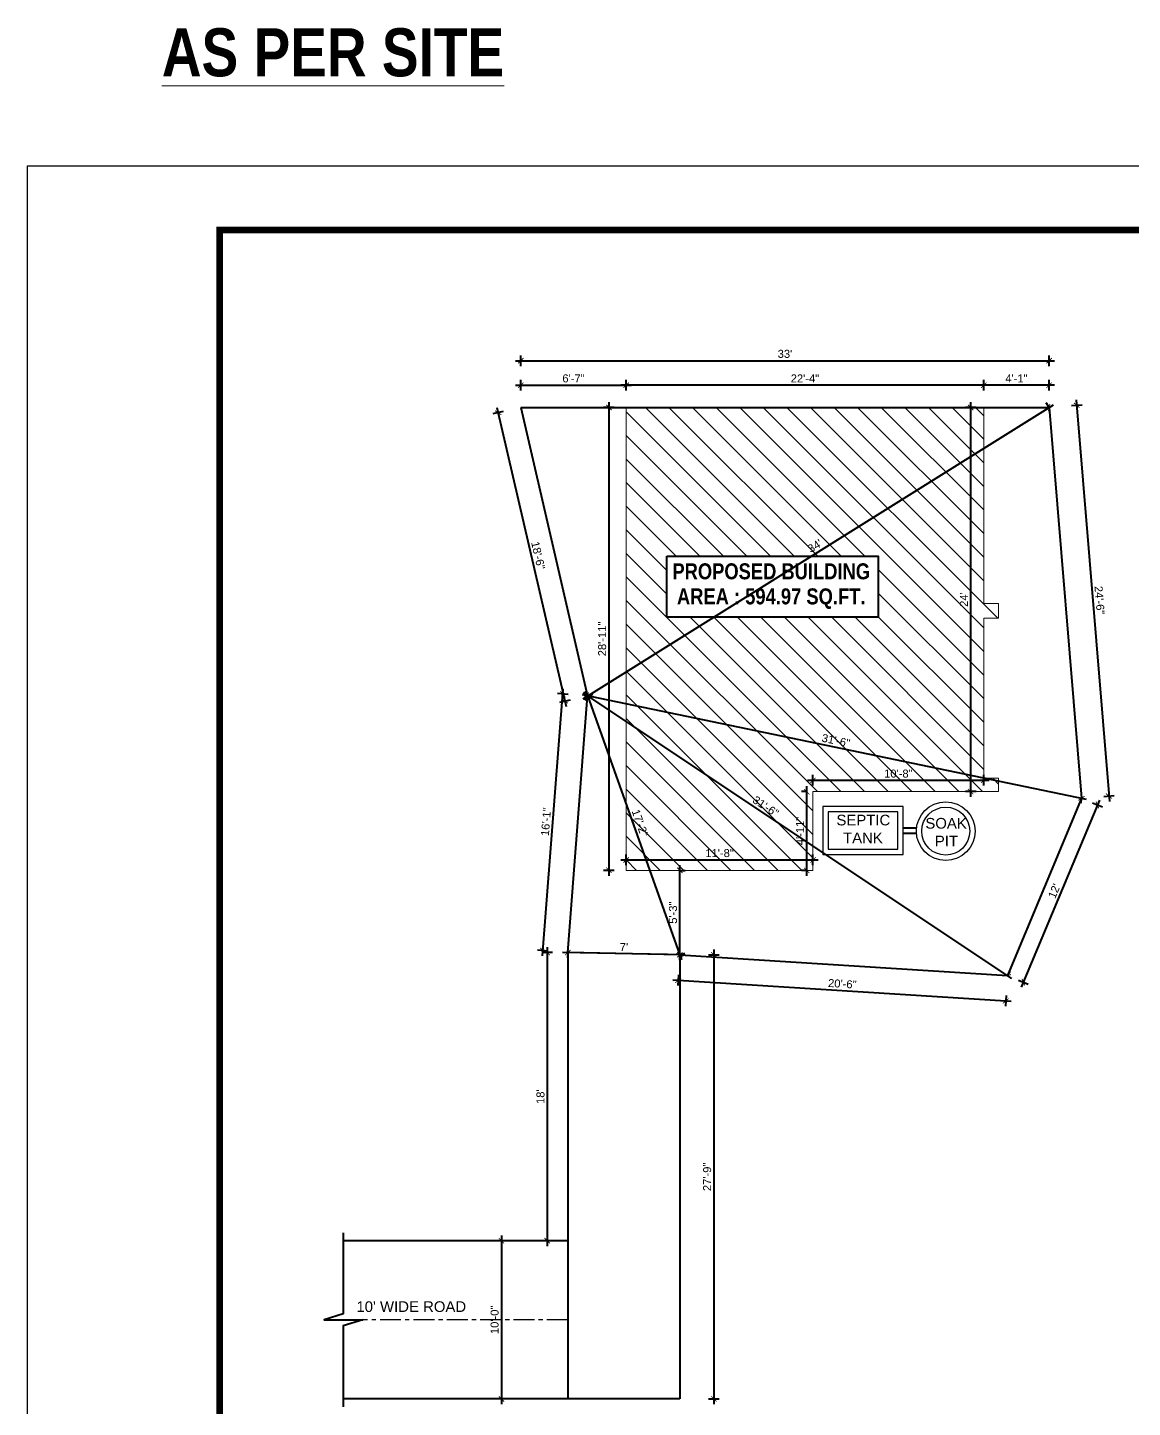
# Model space of a CAD drawing. Header units: inches. Extents: x 160056 to 168773, y -25300 to -22134.
# Drawn here: x 160056 to 160884, y -23985 to -22951 of the extents above; entities that cross this region are included whole.
import ezdxf

# ---------------------------------------------------------------- set-up
doc = ezdxf.new("R2010")
doc.units = ezdxf.units.IN
doc.header["$LTSCALE"] = 0.5
doc.header["$MEASUREMENT"] = 0
doc.header["$PDMODE"] = 66
doc.linetypes.add('CENTER', pattern=[2, 1.25, -0.25, 0.25, -0.25])
doc.layers.add('A-Hatch', color=7, linetype='Continuous')
doc.layers.add('furniture', color=31, linetype='Continuous')
for name, color, linetype, lineweight in [('DIM 1-100', 4, 'Continuous', 13), ('Text-100.w', 254, 'Continuous', 9), ('TEXTLAYER', 7, 'Continuous', 18), ('Toilet', 7, 'Continuous', 25), ('wall', 1, 'Continuous', 40)]:
    doc.layers.add(name, color=color, linetype=linetype, lineweight=lineweight)
doc.styles.add('arial', font='arial.ttf')
doc.styles.get("Standard").update_dxf_attribs({"font": 'arial.ttf'})
doc.dimstyles.new('1 by 96', dxfattribs={"dimtxt": 6, "dimasz": 4, "dimexe": 4, "dimexo": 4, "dimgap": 2, "dimtad": 1, "dimdec": 0, "dimzin": 0, "dimdsep": 46, "dimlunit": 4, "dimtxsty": 'Standard', "dimblk": 'ARCHTICK', "dimcen": 0, "dimdle": 4, "dimadec": 0, "dimazin": 0, "dimtfac": 1, "dimtdec": 0, "dimtix": 1, "dimtofl": 0, "dimtmove": 1, "dimatfit": 3, "dimldrblk": 'ARCHTICK', "dimfxl": 4, "dimfxlon": 1, "dimtolj": 1, "dimtzin": 0, "dimlwd": -1, "dimlwe": -1, "dimarcsym": 0})

# ---------------------------------------------------------------- blocks, each defined once
blk = doc.blocks.new('_ArchTick')
at = {"color": 0, "linetype": 'ByBlock', "const_width": 0.15}
blk.add_lwpolyline([(-0.5, -0.5), (0.5, 0.5)], dxfattribs=at)
blk = doc.blocks.new('*D1452')
at = {"layer": 'Defpoints', "color": 0, "transparency": 16777216}
for p in [(160460.5, -23644.5), (160445.1, -23860.5), (160460.5, -23860.5)]:
    blk.add_point(p, dxfattribs=at)
at = {"layer": 'wall', "color": 0, "transparency": 16777216}
for p, q in [((160449.1, -23644.5), (160441.1, -23644.5)), ((160445.1, -23640.5), (160445.1, -23864.5)), ((160449.1, -23860.5), (160441.1, -23860.5))]:
    blk.add_line(p, q, dxfattribs=at)
at = {"layer": 'wall', "color": 0, "transparency": 16777216, "xscale": 4, "yscale": 4, "zscale": 4}
for p, rotation in [((160445.1, -23644.5), 90), ((160445.1, -23860.5), 270)]:
    blk.add_blockref('_ArchTick', p, dxfattribs=dict(at, rotation=rotation))
at = {"layer": 'wall', "color": 0, "transparency": 16777216, "insert": (160440.1, -23752.5), "char_height": 6, "attachment_point": 5, "rotation": 90}
blk.add_mtext("\\A1;18'", dxfattribs=at)
blk = doc.blocks.new('*D1453')
at = {"layer": 'Defpoints', "color": 0, "transparency": 16777216}
for p in [(160544.5, -23646.1), (160544.5, -23979.1), (160570, -23979.1)]:
    blk.add_point(p, dxfattribs=at)
at = {"layer": 'wall', "color": 0, "transparency": 16777216}
for p, q in [((160566, -23646.1), (160574, -23646.1)), ((160570, -23642.1), (160570, -23983.1)), ((160566, -23979.1), (160574, -23979.1))]:
    blk.add_line(p, q, dxfattribs=at)
at = {"layer": 'wall', "color": 0, "transparency": 16777216, "xscale": 4, "yscale": 4, "zscale": 4}
for p, rotation in [((160570, -23646.1), 90), ((160570, -23979.1), 270)]:
    blk.add_blockref('_ArchTick', p, dxfattribs=dict(at, rotation=rotation))
at = {"layer": 'wall', "color": 0, "transparency": 16777216, "insert": (160565, -23812.6), "char_height": 6, "attachment_point": 5, "rotation": 90}
blk.add_mtext('\\A1;27\'-9"', dxfattribs=at)
blk = doc.blocks.new('*D1454')
at = {"layer": 'Defpoints', "color": 0, "transparency": 16777216}
for p in [(160460.5, -23860.5), (160410.8, -23979.1), (160460.5, -23979.1)]:
    blk.add_point(p, dxfattribs=at)
at = {"layer": 'wall', "color": 0, "transparency": 16777216}
for p, q in [((160414.8, -23860.5), (160406.8, -23860.5)), ((160410.8, -23856.5), (160410.8, -23983.1)), ((160414.8, -23979.1), (160406.8, -23979.1))]:
    blk.add_line(p, q, dxfattribs=at)
at = {"layer": 'wall', "color": 0, "transparency": 16777216, "xscale": 4, "yscale": 4, "zscale": 4}
for p, rotation in [((160410.8, -23860.5), 90), ((160410.8, -23979.1), 270)]:
    blk.add_blockref('_ArchTick', p, dxfattribs=dict(at, rotation=rotation))
at = {"layer": 'wall', "color": 0, "transparency": 16777216, "insert": (160405.7, -23919.8), "char_height": 6, "attachment_point": 5, "rotation": 90}
blk.add_mtext('\\A1;10\'-0"', dxfattribs=at)
blk = doc.blocks.new('*D1455')
at = {"layer": 'Defpoints', "color": 0, "transparency": 16777216}
for p in [(160821.3, -23200.7), (160425.3, -23235.8), (160821.3, -23235.8)]:
    blk.add_point(p, dxfattribs=at)
at = {"layer": 'wall', "color": 0, "transparency": 16777216}
for p, q in [((160421.3, -23200.7), (160825.3, -23200.7)), ((160425.3, -23204.7), (160425.3, -23196.7)), ((160821.3, -23204.7), (160821.3, -23196.7))]:
    blk.add_line(p, q, dxfattribs=at)
at = {"layer": 'wall', "color": 0, "transparency": 16777216, "xscale": 4, "yscale": 4, "zscale": 4, "rotation": 180}
blk.add_blockref('_ArchTick', (160425.3, -23200.7), dxfattribs=at)
at = {"layer": 'wall', "color": 0, "transparency": 16777216, "xscale": 4, "yscale": 4, "zscale": 4}
blk.add_blockref('_ArchTick', (160821.3, -23200.7), dxfattribs=at)
at = {"layer": 'wall', "color": 0, "transparency": 16777216, "insert": (160623.3, -23195.6), "char_height": 6, "attachment_point": 5}
blk.add_mtext("\\A1;33'", dxfattribs=at)
blk = doc.blocks.new('*D1456')
at = {"layer": 'Defpoints', "color": 0, "transparency": 16777216}
for p in [(160504.3, -23219.1), (160425.3, -23235.8), (160504.3, -23235.8)]:
    blk.add_point(p, dxfattribs=at)
at = {"layer": 'wall', "color": 0, "transparency": 16777216}
for p, q in [((160421.3, -23219.1), (160508.3, -23219.1)), ((160425.3, -23223.1), (160425.3, -23215.1)), ((160504.3, -23223.1), (160504.3, -23215.1))]:
    blk.add_line(p, q, dxfattribs=at)
at = {"layer": 'wall', "color": 0, "transparency": 16777216, "xscale": 4, "yscale": 4, "zscale": 4, "rotation": 180}
blk.add_blockref('_ArchTick', (160425.3, -23219.1), dxfattribs=at)
at = {"layer": 'wall', "color": 0, "transparency": 16777216, "xscale": 4, "yscale": 4, "zscale": 4}
blk.add_blockref('_ArchTick', (160504.3, -23219.1), dxfattribs=at)
at = {"layer": 'wall', "color": 0, "transparency": 16777216, "insert": (160464.8, -23214), "char_height": 6, "attachment_point": 5}
blk.add_mtext('\\A1;6\'-7"', dxfattribs=at)
blk = doc.blocks.new('*D1457')
at = {"layer": 'Defpoints', "color": 0, "transparency": 16777216}
for p in [(160504.3, -23219.1), (160504.3, -23235.8), (160772.3, -23235.8)]:
    blk.add_point(p, dxfattribs=at)
at = {"layer": 'wall', "color": 0, "transparency": 16777216}
for p, q in [((160776.3, -23219.1), (160500.3, -23219.1)), ((160504.3, -23223.1), (160504.3, -23215.1)), ((160772.3, -23223.1), (160772.3, -23215.1))]:
    blk.add_line(p, q, dxfattribs=at)
at = {"layer": 'wall', "color": 0, "transparency": 16777216, "xscale": 4, "yscale": 4, "zscale": 4, "rotation": 180}
blk.add_blockref('_ArchTick', (160504.3, -23219.1), dxfattribs=at)
at = {"layer": 'wall', "color": 0, "transparency": 16777216, "xscale": 4, "yscale": 4, "zscale": 4}
blk.add_blockref('_ArchTick', (160772.3, -23219.1), dxfattribs=at)
at = {"layer": 'wall', "color": 0, "transparency": 16777216, "insert": (160638.3, -23214), "char_height": 6, "attachment_point": 5}
blk.add_mtext('\\A1;22\'-4"', dxfattribs=at)
blk = doc.blocks.new('*D1443')
at = {"layer": 'Defpoints', "color": 0, "transparency": 16777216}
for p in [(160772.3, -23219.1), (160772.3, -23235.8), (160821.3, -23235.8)]:
    blk.add_point(p, dxfattribs=at)
at = {"layer": 'wall', "color": 0, "transparency": 16777216}
for p, q in [((160825.3, -23219.1), (160768.3, -23219.1)), ((160772.3, -23223.1), (160772.3, -23215.1)), ((160821.3, -23223.1), (160821.3, -23215.1))]:
    blk.add_line(p, q, dxfattribs=at)
at = {"layer": 'wall', "color": 0, "transparency": 16777216, "xscale": 4, "yscale": 4, "zscale": 4, "rotation": 180}
blk.add_blockref('_ArchTick', (160772.3, -23219.1), dxfattribs=at)
at = {"layer": 'wall', "color": 0, "transparency": 16777216, "xscale": 4, "yscale": 4, "zscale": 4}
blk.add_blockref('_ArchTick', (160821.3, -23219.1), dxfattribs=at)
at = {"layer": 'wall', "color": 0, "transparency": 16777216, "insert": (160796.8, -23214), "char_height": 6, "attachment_point": 5}
blk.add_mtext('\\A1;4\'-1"', dxfattribs=at)
blk = doc.blocks.new('*D1458')
at = {"layer": 'Defpoints', "color": 0, "transparency": 16777216}
for p in [(160425.3, -23235.8), (160458.3, -23456), (160475.4, -23452.1)]:
    blk.add_point(p, dxfattribs=at)
at = {"layer": 'wall', "color": 0, "transparency": 16777216}
for p, q in [((160412.2, -23238.8), (160404.4, -23240.6)), ((160407.4, -23235.8), (160459.2, -23459.9)), ((160462.2, -23455.1), (160454.4, -23456.9))]:
    blk.add_line(p, q, dxfattribs=at)
at = {"layer": 'wall', "color": 0, "transparency": 16777216, "xscale": 4, "yscale": 4, "zscale": 4}
for p, rotation in [((160408.3, -23239.7), 103.0281635449654), ((160458.3, -23456), 283.0281635449654)]:
    blk.add_blockref('_ArchTick', p, dxfattribs=dict(at, rotation=rotation))
at = {"layer": 'wall', "color": 0, "transparency": 16777216, "insert": (160438.3, -23346.7), "char_height": 6, "attachment_point": 5, "rotation": 283.0282}
blk.add_mtext('\\A1;18\'-6"', dxfattribs=at)
blk = doc.blocks.new('*D1459')
at = {"layer": 'Defpoints', "color": 0, "transparency": 16777216}
for p in [(160456.7, -23450.6), (160475.4, -23452.1), (160460.5, -23644.5)]:
    blk.add_point(p, dxfattribs=at)
at = {"layer": 'wall', "color": 0, "transparency": 16777216}
for p, q in [((160441.5, -23647), (160457, -23446.6)), ((160460.7, -23450.9), (160452.7, -23450.3)), ((160445.7, -23643.3), (160437.8, -23642.7))]:
    blk.add_line(p, q, dxfattribs=at)
at = {"layer": 'wall', "color": 0, "transparency": 16777216, "xscale": 4, "yscale": 4, "zscale": 4}
for p, rotation in [((160456.7, -23450.6), 85.56895652511139), ((160441.8, -23643), 265.5689565251114)]:
    blk.add_blockref('_ArchTick', p, dxfattribs=dict(at, rotation=rotation))
at = {"layer": 'wall', "color": 0, "transparency": 16777216, "insert": (160444.2, -23546.4), "char_height": 6, "attachment_point": 5, "rotation": 85.569}
blk.add_mtext('\\A1;16\'-1"', dxfattribs=at)
blk = doc.blocks.new('*D1460')
at = {"layer": 'Defpoints', "color": 0, "transparency": 16777216}
for p in [(160460.5, -23644.5), (160460.5, -23644.5), (160544.5, -23646.1)]:
    blk.add_point(p, dxfattribs=at)
at = {"layer": 'wall', "color": 0, "transparency": 16777216}
for p, q in [((160548.5, -23646.2), (160456.5, -23644.4)), ((160460.5, -23644.5), (160460.4, -23648.5)), ((160544.5, -23646.1), (160544.4, -23650.1))]:
    blk.add_line(p, q, dxfattribs=at)
at = {"layer": 'wall', "color": 0, "transparency": 16777216, "xscale": 4, "yscale": 4, "zscale": 4}
for p, rotation in [((160460.5, -23644.5), 178.8734594337901), ((160544.5, -23646.1), 358.8734594337901)]:
    blk.add_blockref('_ArchTick', p, dxfattribs=dict(at, rotation=rotation))
at = {"layer": 'wall', "color": 0, "transparency": 16777216, "insert": (160502.6, -23640.3), "char_height": 6, "attachment_point": 5, "rotation": 358.8735}
blk.add_mtext("\\A1;7'", dxfattribs=at)
blk = doc.blocks.new('*D1461')
at = {"layer": 'Defpoints', "color": 0, "transparency": 16777216}
for p in [(160504.3, -23235.8), (160491.4, -23582.8), (160504.3, -23582.8)]:
    blk.add_point(p, dxfattribs=at)
at = {"layer": 'wall', "color": 0, "transparency": 16777216}
for p, q in [((160491.4, -23231.8), (160491.4, -23586.8)), ((160495.4, -23235.8), (160487.4, -23235.8)), ((160495.4, -23582.8), (160487.4, -23582.8))]:
    blk.add_line(p, q, dxfattribs=at)
at = {"layer": 'wall', "color": 0, "transparency": 16777216, "xscale": 4, "yscale": 4, "zscale": 4}
for p, rotation in [((160491.4, -23235.8), 90), ((160491.4, -23582.8), 270)]:
    blk.add_blockref('_ArchTick', p, dxfattribs=dict(at, rotation=rotation))
at = {"layer": 'wall', "color": 0, "transparency": 16777216, "insert": (160486.3, -23409.3), "char_height": 6, "attachment_point": 5, "rotation": 90}
blk.add_mtext('\\A1;28\'-11"', dxfattribs=at)
blk = doc.blocks.new('*D1462')
at = {"layer": 'Defpoints', "color": 0, "transparency": 16777216}
for p in [(160644.3, -23575), (160504.3, -23582.8), (160644.3, -23582.8)]:
    blk.add_point(p, dxfattribs=at)
at = {"layer": 'wall', "color": 0, "transparency": 16777216}
for p, q in [((160500.3, -23575), (160648.3, -23575)), ((160504.3, -23578.8), (160504.3, -23571)), ((160644.3, -23578.8), (160644.3, -23571))]:
    blk.add_line(p, q, dxfattribs=at)
at = {"layer": 'wall', "color": 0, "transparency": 16777216, "xscale": 4, "yscale": 4, "zscale": 4, "rotation": 180}
blk.add_blockref('_ArchTick', (160504.3, -23575), dxfattribs=at)
at = {"layer": 'wall', "color": 0, "transparency": 16777216, "xscale": 4, "yscale": 4, "zscale": 4}
blk.add_blockref('_ArchTick', (160644.3, -23575), dxfattribs=at)
at = {"layer": 'wall', "color": 0, "transparency": 16777216, "insert": (160574.3, -23569.9), "char_height": 6, "attachment_point": 5}
blk.add_mtext('\\A1;11\'-8"', dxfattribs=at)
blk = doc.blocks.new('*D1463')
at = {"layer": 'Defpoints', "color": 0, "transparency": 16777216}
for p in [(160639.6, -23523.8), (160644.3, -23523.8), (160644.3, -23582.8)]:
    blk.add_point(p, dxfattribs=at)
at = {"layer": 'wall', "color": 0, "transparency": 16777216}
for p, q in [((160640.3, -23523.8), (160635.6, -23523.8)), ((160639.6, -23586.8), (160639.6, -23519.8)), ((160640.3, -23582.8), (160635.6, -23582.8))]:
    blk.add_line(p, q, dxfattribs=at)
at = {"layer": 'wall', "color": 0, "transparency": 16777216, "xscale": 4, "yscale": 4, "zscale": 4}
for p, rotation in [((160639.6, -23523.8), 90), ((160639.6, -23582.8), 270)]:
    blk.add_blockref('_ArchTick', p, dxfattribs=dict(at, rotation=rotation))
at = {"layer": 'wall', "color": 0, "transparency": 16777216, "insert": (160634.6, -23553.3), "char_height": 6, "attachment_point": 5, "rotation": 90}
blk.add_mtext('\\A1;4\'-11"', dxfattribs=at)
blk = doc.blocks.new('*D1464')
at = {"layer": 'Defpoints', "color": 0, "transparency": 16777216}
for p in [(160821.3, -23235.8), (160845.5, -23528.8), (160866.1, -23527.1)]:
    blk.add_point(p, dxfattribs=at)
at = {"layer": 'wall', "color": 0, "transparency": 16777216}
for p, q in [((160838, -23234.4), (160846, -23233.8)), ((160841.6, -23230.1), (160866.5, -23531.1)), ((160862.2, -23527.4), (160870.1, -23526.8))]:
    blk.add_line(p, q, dxfattribs=at)
at = {"layer": 'wall', "color": 0, "transparency": 16777216, "xscale": 4, "yscale": 4, "zscale": 4}
for p, rotation in [((160842, -23234.1), 94.71726669515296), ((160866.1, -23527.1), 274.7172666951529)]:
    blk.add_blockref('_ArchTick', p, dxfattribs=dict(at, rotation=rotation))
at = {"layer": 'wall', "color": 0, "transparency": 16777216, "insert": (160859.1, -23380.2), "char_height": 6, "attachment_point": 5, "rotation": 274.7173}
blk.add_mtext('\\A1;24\'-6"', dxfattribs=at)
blk = doc.blocks.new('*D1465')
at = {"layer": 'Defpoints', "color": 0, "transparency": 16777216}
for p in [(160845.5, -23528.8), (160790, -23661.6), (160802, -23666.6)]:
    blk.add_point(p, dxfattribs=at)
at = {"layer": 'wall', "color": 0, "transparency": 16777216}
for p, q in [((160859, -23530.1), (160800.4, -23670.3)), ((160853.8, -23532.2), (160861.2, -23535.3)), ((160798.3, -23665.1), (160805.6, -23668.2))]:
    blk.add_line(p, q, dxfattribs=at)
at = {"layer": 'wall', "color": 0, "transparency": 16777216, "xscale": 4, "yscale": 4, "zscale": 4}
for p, rotation in [((160857.5, -23533.8), 67.30937215099948), ((160802, -23666.6), 247.3093721509995)]:
    blk.add_blockref('_ArchTick', p, dxfattribs=dict(at, rotation=rotation))
at = {"layer": 'wall', "color": 0, "transparency": 16777216, "insert": (160825.1, -23598.3), "char_height": 6, "attachment_point": 5, "rotation": 67.3094}
blk.add_mtext("\\A1;12'", dxfattribs=at)
blk = doc.blocks.new('*D1444')
at = {"layer": 'Defpoints', "color": 0, "transparency": 16777216}
for p in [(160544.5, -23646.1), (160790, -23661.6), (160788.8, -23680.7)]:
    blk.add_point(p, dxfattribs=at)
at = {"layer": 'wall', "color": 0, "transparency": 16777216}
for p, q in [((160539.3, -23664.9), (160792.8, -23680.9)), ((160543.5, -23661.2), (160543, -23669.2)), ((160789, -23676.7), (160788.5, -23684.7))]:
    blk.add_line(p, q, dxfattribs=at)
at = {"layer": 'wall', "color": 0, "transparency": 16777216, "xscale": 4, "yscale": 4, "zscale": 4}
for p, rotation in [((160543.3, -23665.2), 176.3878590050763), ((160788.8, -23680.7), 356.3878590050763)]:
    blk.add_blockref('_ArchTick', p, dxfattribs=dict(at, rotation=rotation))
at = {"layer": 'wall', "color": 0, "transparency": 16777216, "insert": (160666.3, -23667.9), "char_height": 6, "attachment_point": 5, "rotation": 356.3879}
blk.add_mtext('\\A1;20\'-6"', dxfattribs=at)
blk = doc.blocks.new('*D1445')
at = {"layer": 'Defpoints', "color": 0, "transparency": 16777216}
for p in [(160762.5, -23235.8), (160772.3, -23235.8), (160772.3, -23523.8)]:
    blk.add_point(p, dxfattribs=at)
at = {"layer": 'wall', "color": 0, "transparency": 16777216}
for p, q in [((160762.5, -23527.8), (160762.5, -23231.8)), ((160766.5, -23235.8), (160758.5, -23235.8)), ((160766.5, -23523.8), (160758.5, -23523.8))]:
    blk.add_line(p, q, dxfattribs=at)
at = {"layer": 'wall', "color": 0, "transparency": 16777216, "xscale": 4, "yscale": 4, "zscale": 4}
for p, rotation in [((160762.5, -23235.8), 90), ((160762.5, -23523.8), 270)]:
    blk.add_blockref('_ArchTick', p, dxfattribs=dict(at, rotation=rotation))
at = {"layer": 'wall', "color": 0, "transparency": 16777216, "insert": (160757.4, -23379.8), "char_height": 6, "attachment_point": 5, "rotation": 90}
blk.add_mtext("\\A1;24'", dxfattribs=at)
blk = doc.blocks.new('*D1446')
at = {"layer": 'Defpoints', "color": 0, "transparency": 16777216}
for p in [(160644.3, -23523.8), (160772.3, -23515.3), (160772.3, -23523.8)]:
    blk.add_point(p, dxfattribs=at)
at = {"layer": 'wall', "color": 0, "transparency": 16777216}
for p, q in [((160644.3, -23519.3), (160644.3, -23511.3)), ((160772.3, -23519.3), (160772.3, -23511.3)), ((160640.3, -23515.3), (160776.3, -23515.3))]:
    blk.add_line(p, q, dxfattribs=at)
at = {"layer": 'wall', "color": 0, "transparency": 16777216, "xscale": 4, "yscale": 4, "zscale": 4, "rotation": 180}
blk.add_blockref('_ArchTick', (160644.3, -23515.3), dxfattribs=at)
at = {"layer": 'wall', "color": 0, "transparency": 16777216, "xscale": 4, "yscale": 4, "zscale": 4}
blk.add_blockref('_ArchTick', (160772.3, -23515.3), dxfattribs=at)
at = {"layer": 'wall', "color": 0, "transparency": 16777216, "insert": (160708.3, -23510.3), "char_height": 6, "attachment_point": 5}
blk.add_mtext('\\A1;10\'-8"', dxfattribs=at)
blk = doc.blocks.new('*D1447')
at = {"layer": 'Defpoints', "color": 0, "transparency": 16777216}
for p in [(160544.5, -23582.8), (160544.5, -23582.8), (160544.5, -23646.1)]:
    blk.add_point(p, dxfattribs=at)
at = {"layer": 'wall', "color": 0, "transparency": 16777216}
for p, q in [((160544.5, -23650.1), (160544.5, -23578.8)), ((160544.5, -23582.8), (160548.5, -23582.8)), ((160544.5, -23646.1), (160548.5, -23646.1))]:
    blk.add_line(p, q, dxfattribs=at)
at = {"layer": 'wall', "color": 0, "transparency": 16777216, "xscale": 4, "yscale": 4, "zscale": 4}
for p, rotation in [((160544.5, -23582.8), 90), ((160544.5, -23646.1), 270)]:
    blk.add_blockref('_ArchTick', p, dxfattribs=dict(at, rotation=rotation))
at = {"layer": 'wall', "color": 0, "transparency": 16777216, "insert": (160539.4, -23614.5), "char_height": 6, "attachment_point": 5, "rotation": 90}
blk.add_mtext('\\A1;5\'-3"', dxfattribs=at)
blk = doc.blocks.new('*D1448')
at = {"layer": 'Defpoints', "color": 0, "transparency": 16777216}
for p in [(160821.3, -23235.8), (160821.3, -23235.8), (160475.4, -23452.1)]:
    blk.add_point(p, dxfattribs=at)
at = {"layer": 'wall', "color": 0, "transparency": 16777216}
for p, q in [((160472, -23454.2), (160824.7, -23233.7)), ((160821.3, -23235.8), (160819.2, -23232.4)), ((160475.4, -23452.1), (160473.3, -23448.7))]:
    blk.add_line(p, q, dxfattribs=at)
at = {"layer": 'wall', "color": 0, "transparency": 16777216, "xscale": 4, "yscale": 4, "zscale": 4}
for p, rotation in [((160821.3, -23235.8), 32.01300345591713), ((160475.4, -23452.1), 212.0130034559171)]:
    blk.add_blockref('_ArchTick', p, dxfattribs=dict(at, rotation=rotation))
at = {"layer": 'wall', "color": 0, "transparency": 16777216, "insert": (160645.7, -23339.6), "char_height": 6, "attachment_point": 5, "rotation": 32.013}
blk.add_mtext("\\A1;34'", dxfattribs=at)
blk = doc.blocks.new('*D1449')
at = {"layer": 'Defpoints', "color": 0, "transparency": 16777216}
for p in [(160475.4, -23452.1), (160475.4, -23452.1), (160845.5, -23528.8)]:
    blk.add_point(p, dxfattribs=at)
at = {"layer": 'wall', "color": 0, "transparency": 16777216}
for p, q in [((160849.4, -23529.6), (160471.5, -23451.3)), ((160475.4, -23452.1), (160474.6, -23456)), ((160845.5, -23528.8), (160844.7, -23532.7))]:
    blk.add_line(p, q, dxfattribs=at)
at = {"layer": 'wall', "color": 0, "transparency": 16777216, "xscale": 4, "yscale": 4, "zscale": 4}
for p, rotation in [((160475.4, -23452.1), 168.2899475786104), ((160845.5, -23528.8), 348.2899475786103)]:
    blk.add_blockref('_ArchTick', p, dxfattribs=dict(at, rotation=rotation))
at = {"layer": 'wall', "color": 0, "transparency": 16777216, "insert": (160661.5, -23485.5), "char_height": 6, "attachment_point": 5, "rotation": 348.2899}
blk.add_mtext('\\A1;31\'-6"', dxfattribs=at)
blk = doc.blocks.new('*D1450')
at = {"layer": 'Defpoints', "color": 0, "transparency": 16777216}
for p in [(160475.4, -23452.1), (160475.4, -23452.1), (160790, -23661.6)]:
    blk.add_point(p, dxfattribs=at)
at = {"layer": 'wall', "color": 0, "transparency": 16777216}
for p, q in [((160793.3, -23663.9), (160472.1, -23449.8)), ((160475.4, -23452.1), (160473.2, -23455.4)), ((160790, -23661.6), (160792.2, -23658.3))]:
    blk.add_line(p, q, dxfattribs=at)
at = {"layer": 'wall', "color": 0, "transparency": 16777216, "xscale": 4, "yscale": 4, "zscale": 4}
for p, rotation in [((160475.4, -23452.1), 146.3287967233866), ((160790, -23661.6), 326.3287967233866)]:
    blk.add_blockref('_ArchTick', p, dxfattribs=dict(at, rotation=rotation))
at = {"layer": 'wall', "color": 0, "transparency": 16777216, "insert": (160608.9, -23534.9), "char_height": 6, "attachment_point": 5, "rotation": 326.3288}
blk.add_mtext('\\A1;31\'-6"', dxfattribs=at)
blk = doc.blocks.new('*D1451')
at = {"layer": 'Defpoints', "color": 0, "transparency": 16777216}
for p in [(160475.4, -23452.1), (160544.5, -23646.1), (160544.5, -23646.1)]:
    blk.add_point(p, dxfattribs=at)
at = {"layer": 'wall', "color": 0, "transparency": 16777216}
for p, q in [((160474.1, -23448.3), (160545.8, -23649.9)), ((160475.4, -23452.1), (160479.2, -23450.7)), ((160544.5, -23646.1), (160548.2, -23644.8))]:
    blk.add_line(p, q, dxfattribs=at)
at = {"layer": 'wall', "color": 0, "transparency": 16777216, "xscale": 4, "yscale": 4, "zscale": 4}
for p, rotation in [((160475.4, -23452.1), 109.5910570475953), ((160544.5, -23646.1), 289.5910570475954)]:
    blk.add_blockref('_ArchTick', p, dxfattribs=dict(at, rotation=rotation))
at = {"layer": 'wall', "color": 0, "transparency": 16777216, "insert": (160514.7, -23547.4), "char_height": 6, "attachment_point": 5, "rotation": 289.5911}
blk.add_mtext('\\A1;17\'-2"', dxfattribs=at)

msp = doc.modelspace()

# ---------------------------------------------------------------- hatches: boundary and pattern name
at = {"layer": 'A-Hatch'}
h = msp.add_hatch(dxfattribs=at)
h.set_pattern_fill('ANSI31', color=256, scale=100, angle=-90)
h.set_pattern_definition([(315, (3784.684, -1806.687), (8.8388348, 8.8388348), [])])
h.paths.add_polyline_path([(160772.3, -23393.8), (160783.3, -23393.8), (160783.3, -23382.8), (160772.3, -23382.8), (160772.3, -23235.8), (160504.3, -23235.8), (160504.3, -23582.8), (160644.3, -23582.8), (160644.3, -23523.8), (160772.3, -23523.8), (160783.3, -23523.8), (160783.3, -23513.8), (160772.3, -23513.8)])
h.paths.add_polyline_path([(160693.2, -23393.1), (160534.8, -23393.1), (160534.8, -23347.3), (160693.2, -23347.3)], flags=16)
h.paths.add_polyline_path([(160561.9, -23576.2), (160586.3, -23576.2), (160586.3, -23563.8), (160561.9, -23563.8)], flags=24)
h.paths.add_polyline_path([(160640.9, -23565.3), (160640.9, -23541), (160628.5, -23541), (160628.5, -23565.3)], flags=24)
h.paths.add_polyline_path([(160763.7, -23386.7), (160763.7, -23372.7), (160751.4, -23372.7), (160751.4, -23386.7)], flags=24)
h.paths.add_polyline_path([(160695.9, -23516.5), (160720.3, -23516.5), (160720.3, -23504.1), (160695.9, -23504.1)], flags=24)
h.paths.add_polyline_path([(160643.1, -23348.6), (160654.9, -23341.2), (160648.4, -23330.7), (160636.5, -23338.1)], flags=24)
h.paths.add_polyline_path([(160648.3, -23489.1), (160672.2, -23494), (160674.7, -23481.9), (160650.8, -23477)], flags=24)
h.paths.add_polyline_path([(160595.3, -23533.3), (160615.6, -23546.8), (160622.4, -23536.6), (160602.2, -23523.1)], flags=24)
h.paths.add_polyline_path([(160504.6, -23537.8), (160512.7, -23560.8), (160524.4, -23556.6), (160516.2, -23533.7)], flags=24)
h.paths.add_polyline_path([(160539.8, -23390), (160687.1, -23390), (160687.1, -23364.9), (160539.8, -23364.9)], flags=8)
h.paths.add_polyline_path([(160535.8, -23371.2), (160690, -23371.2), (160690, -23346.1), (160535.8, -23346.1)], flags=24)

# ---------------------------------------------------------------- linework, layer by layer
msp.add_lwpolyline([(160055.6, -25299.7), (160055.6, -23054.7), (163230.4, -23054.7), (163230.4, -25299.7)], close=True)
at = {"const_width": 4.8}
msp.add_lwpolyline([(163182.4, -25251.7), (163182.4, -23102.7), (160199.6, -23102.7), (160199.6, -25251.7)], close=True, dxfattribs=at)
at = {"layer": 'DIM 1-100'}
for p, q in [((160772.3, -23382.8), (160783.3, -23382.8)), ((160783.3, -23382.8), (160783.3, -23393.8)), ((160783.3, -23393.8), (160772.3, -23393.8)), ((160772.3, -23513.8), (160783.3, -23513.8)), ((160783.3, -23513.8), (160783.3, -23523.8)), ((160783.3, -23523.8), (160772.3, -23523.8))]:
    msp.add_line(p, q, dxfattribs=at)
for points in [[(160772.3, -23382.8), (160772.3, -23235.8), (160504.3, -23235.8), (160504.3, -23582.8), (160644.3, -23582.8), (160644.3, -23523.8), (160772.3, -23523.8)], [(160772.3, -23513.8), (160772.3, -23393.8)]]:
    msp.add_lwpolyline(points, dxfattribs=at)
at = {"layer": 'furniture', "ltscale": 7}
for points in [[(160651.8, -23535), (160651.8, -23571), (160711.8, -23571), (160711.8, -23535)], [(160655.8, -23539), (160655.8, -23567), (160707.8, -23567), (160707.8, -23539)]]:
    msp.add_lwpolyline(points, close=True, dxfattribs=at)
for radius in [22, 18]:
    msp.add_circle((160743.8, -23553.4), radius, dxfattribs=at)
at = {"layer": 'Toilet', "linetype": 'CENTER', "ltscale": 25}
msp.add_line((160460.5, -23919.8), (160292.4, -23919.8), dxfattribs=at)
at = {"layer": 'wall'}
for p, q in [((160425.3, -23235.8), (160821.3, -23235.8)), ((160425.3, -23235.8), (160475.4, -23452.1)), ((160821.3, -23235.8), (160845.5, -23528.8)), ((160460.5, -23644.5), (160475.4, -23452.1)), ((160845.5, -23528.8), (160790, -23661.6)), ((160711.8, -23551), (160721.9, -23551)), ((160711.8, -23555), (160721.8, -23555)), ((160544.5, -23646.1), (160460.5, -23644.5)), ((160460.5, -23644.5), (160460.5, -23979.1)), ((160544.5, -23646.1), (160790, -23661.6)), ((160544.5, -23646.1), (160544.5, -23979.1)), ((160460.5, -23860.5), (160292.2, -23860.5)), ((160460.5, -23860.5), (160460.5, -23979.1)), ((160544.5, -23979.1), (160292.2, -23979.1))]:
    msp.add_line(p, q, dxfattribs=at)
msp.add_lwpolyline([(160534.8, -23347.3), (160693.2, -23347.3), (160693.2, -23393.1), (160534.8, -23393.1)], close=True, dxfattribs=at)
msp.add_lwpolyline([(160292.2, -23854.5), (160292.2, -23915.4), (160277.8, -23919.7), (160307, -23919.9), (160292.2, -23924.3), (160292.2, -23985.1)], dxfattribs=at)

# ---------------------------------------------------------------- texts
at = {"layer": 'Text-100.w', "attachment_point": 2, "style": 'arial'}
for s, insert, char_height, width in [('\\A1;{\\fArial Narrow|b1|i0|c0|p34;\\L AS PER SITE}', (160278.8, -22951.5), 36, 569.102), ('\\A1;{\\fArial Narrow|b1|i0|c0|p34;PROPOSED BUILDING}', (160613, -23352.6), 12, 159.412), ('\\A1;{\\fArial Narrow|b1|i0|c0|p34;AREA : 594.97 SQ.FT.}', (160613, -23371.4), 12, 159.412)]:
    msp.add_mtext(s, dxfattribs=dict(at, insert=insert, char_height=char_height, width=width))
at = {"layer": 'TEXTLAYER', "ltscale": 5, "insert": (160657.2, -23541.1), "char_height": 8, "width": 48.786, "attachment_point": 1}
msp.add_mtext('\\pi4.68206;{\\fArial|b0|i0|c0|p34;SEPTIC \\P\\pi9.63158;TANK}', dxfattribs=at)
at = {"layer": 'TEXTLAYER', "ltscale": 5, "char_height": 8, "attachment_point": 1, "rotation": 0.0057}
for s, insert, width in [('\\pi-0.77227;{\\fArial|b0|i0|c0|p34;SOAK \\P\\pi6.34369;PIT}', (160729.3, -23543.5), 28.988), ("{\\fArial|b0|i0|c0|p34;10' WIDE ROAD}", (160302.1, -23905.9), 90.522)]:
    msp.add_mtext(s, dxfattribs=dict(at, insert=insert, width=width))

# ---------------------------------------------------------------- dimensions: what is measured, and where the dimension line sits
at = {"layer": 'wall'}
for base, p1, p2, picture, middle in [((160821.3, -23200.7), (160425.3, -23235.8), (160821.3, -23235.8), '*D1455', (160623.3, -23195.6)), ((160504.3, -23219.1), (160425.3, -23235.8), (160504.3, -23235.8), '*D1456', (160464.8, -23214)), ((160504.3, -23219.1), (160772.3, -23235.8), (160504.3, -23235.8), '*D1457', (160638.3, -23214)), ((160772.3, -23219.1), (160821.3, -23235.8), (160772.3, -23235.8), '*D1443', (160796.8, -23214)), ((160772.3, -23515.3), (160644.3, -23523.8), (160772.3, -23523.8), '*D1446', (160708.3, -23510.3)), ((160644.3, -23575), (160504.3, -23582.8), (160644.3, -23582.8), '*D1462', (160574.3, -23569.9))]:
    dim = msp.add_linear_dim(base=base, p1=p1, p2=p2, dimstyle='1 by 96', dxfattribs=at)
    dim.commit()
    dim.dimension.update_dxf_attribs({"geometry": picture, "text_midpoint": middle})
for p1, p2, distance, picture, middle in [((160475.4, -23452.1), (160821.3, -23235.8), 0, '*D1448', (160645.7, -23339.6)), ((160821.3, -23235.8), (160845.5, -23528.8), 20.7, '*D1464', (160859.1, -23380.2)), ((160425.3, -23235.8), (160475.4, -23452.1), -17.5, '*D1458', (160438.3, -23346.7)), ((160460.5, -23644.5), (160475.4, -23452.1), 18.8, '*D1459', (160444.2, -23546.4)), ((160845.5, -23528.8), (160475.4, -23452.1), 0, '*D1449', (160661.5, -23485.5)), ((160475.4, -23452.1), (160544.5, -23646.1), 0, '*D1451', (160514.7, -23547.4)), ((160845.5, -23528.8), (160790, -23661.6), 13, '*D1465', (160825.1, -23598.3)), ((160544.5, -23646.1), (160460.5, -23644.5), 0, '*D1460', (160502.6, -23640.3)), ((160544.5, -23646.1), (160790, -23661.6), -19.1, '*D1444', (160666.3, -23667.9))]:
    dim = msp.add_aligned_dim(p1=p1, p2=p2, distance=distance, dimstyle='1 by 96', dxfattribs=at)
    dim.commit()
    dim.dimension.update_dxf_attribs({"geometry": picture, "text_midpoint": middle})
for base, p1, p2, picture, middle in [((160491.4, -23582.8), (160504.3, -23235.8), (160504.3, -23582.8), '*D1461', (160486.3, -23409.3)), ((160762.5, -23235.8), (160772.3, -23523.8), (160772.3, -23235.8), '*D1445', (160757.4, -23379.8)), ((160639.6, -23523.8), (160644.3, -23582.8), (160644.3, -23523.8), '*D1463', (160634.6, -23553.3)), ((160544.5, -23582.8), (160544.5, -23646.1), (160544.5, -23582.8), '*D1447', (160539.4, -23614.5)), ((160445.1, -23860.5), (160460.5, -23644.5), (160460.5, -23860.5), '*D1452', (160440.1, -23752.5)), ((160570, -23979.1), (160544.5, -23646.1), (160544.5, -23979.1), '*D1453', (160565, -23812.6))]:
    dim = msp.add_linear_dim(base=base, p1=p1, p2=p2, angle=90, dimstyle='1 by 96', dxfattribs=at)
    dim.commit()
    dim.dimension.update_dxf_attribs({"geometry": picture, "text_midpoint": middle})
dim = msp.add_linear_dim(base=(160475.4, -23452.1), p1=(160790, -23661.6), p2=(160475.4, -23452.1), angle=146.3288, dimstyle='1 by 96', dxfattribs=at)
dim.commit()
dim.dimension.update_dxf_attribs({"geometry": '*D1450', "text_midpoint": (160606.1, -23539.1), "dimtype": 161})
dim = msp.add_linear_dim(base=(160410.8, -23979.1), p1=(160460.5, -23860.5), p2=(160460.5, -23979.1), angle=90, text='10\'-0"', dimstyle='1 by 96', dxfattribs=at)
dim.commit()
dim.dimension.update_dxf_attribs({"geometry": '*D1454', "text_midpoint": (160405.7, -23919.8)})

doc.saveas('drawing.dxf')
